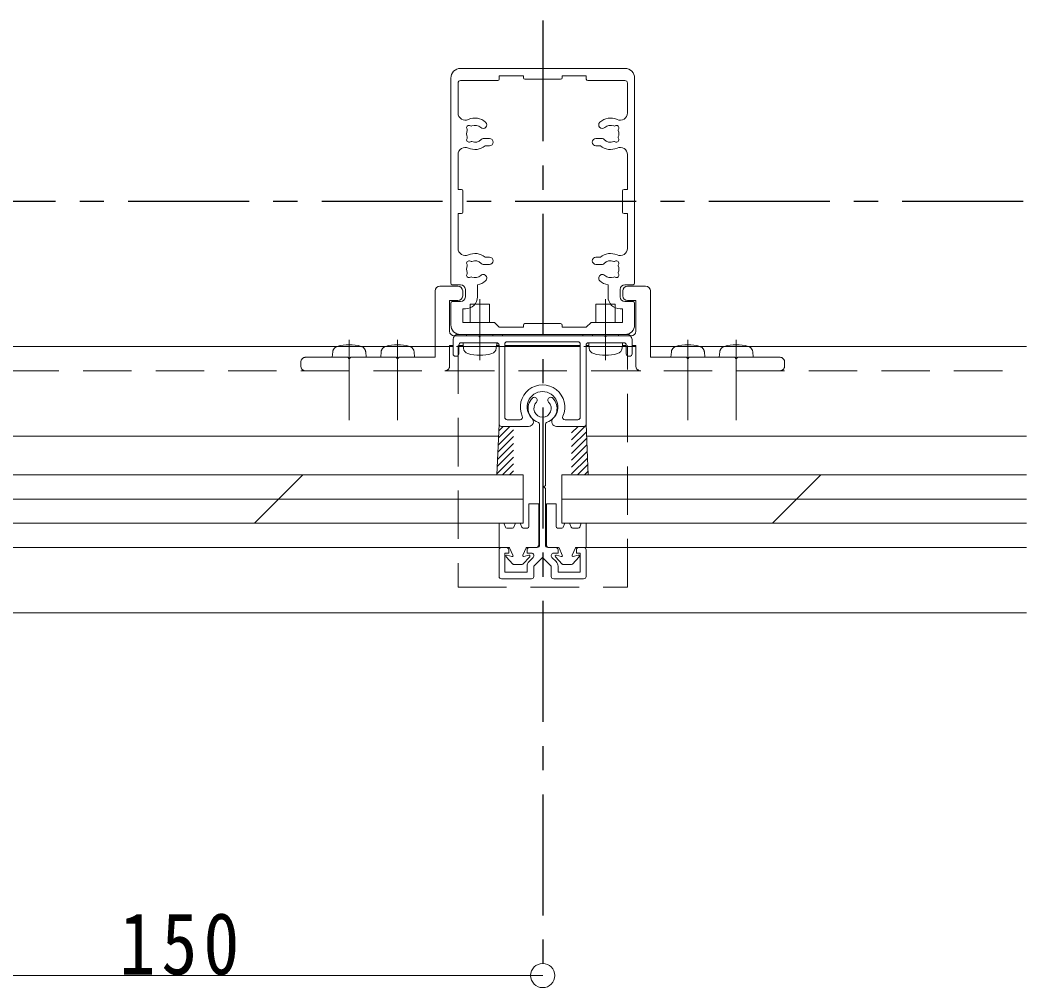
# Model space of a CAD drawing. Units: millimetres at full size, sheet at 1:5; details may follow other scales. Extents: x -1050 to 1050, y -742 to 742.
# Drawn here: x -110 to 100.5, y -257.8 to -57.9 of the extents above; entities that cross this region are included whole.
import ezdxf

# ---------------------------------------------------------------- set-up
doc = ezdxf.new("R2010")
doc.units = ezdxf.units.MM
doc.header["$LTSCALE"] = 5
doc.linetypes.add('CHAIN1', pattern=[8, 5, -1, 1, -1])
doc.linetypes.add('DASHED2', pattern=[3, 2, -1])
doc.layers.add('0-0_通り芯', color=7, linetype='CHAIN1')
for name, color, linetype, lineweight in [('0-3_寸法', 54, 'Continuous', 20), ('0-4_手摺部材', 92, 'Continuous', 20), ('0-7_ガラス', 6, 'Continuous', 20), ('0-8_その他', 11, 'Continuous', 20), ('0-A_支柱', 6, 'Continuous', 20)]:
    doc.layers.add(name, color=color, linetype=linetype, lineweight=lineweight)
doc.styles.add('ＭＳ ゴシック', font='')
doc.styles.get('ＭＳ ゴシック').set_extended_font_data('MS Gothic')

# ---------------------------------------------------------------- blocks, each defined once
blk = doc.blocks.new('dimension_origin')
at = {"color": 0, "linetype": 'Continuous', "lineweight": -2}
blk.add_circle((0, 0), 1.25, dxfattribs=at)

msp = doc.modelspace()

# ---------------------------------------------------------------- linework, layer by layer
at = {"layer": '0-0_通り芯'}
for p, q in [((-1.98, -57.855), (-1.98, -255.293)), ((977.332, -95.293), (-315, -95.293))]:
    msp.add_line(p, q, dxfattribs=at)
at = {"layer": '0-3_寸法'}
msp.add_line((-151.98, -255.293), (-1.98, -255.293), dxfattribs=at)
at = {"layer": '0-4_手摺部材'}
for p, q in [((-5.48, -67.793), (1.52, -67.793)), ((-23.23, -112.793), (-19.53, -112.793)), ((19.27, -112.793), (15.57, -112.793)), ((-24.23, -125.293), (-24.23, -113.793)), ((-18.53, -113.793), (-18.53, -114.793)), ((14.57, -113.793), (14.57, -114.793)), ((20.27, -125.293), (20.27, -113.793)), ((-19.53, -115.793), (-21.23, -115.793)), ((-21.23, -115.793), (-21.23, -122.093)), ((-16.98, -116.493), (-12.98, -116.493)), ((-16.98, -120.293), (-16.98, -116.493)), ((-12.98, -116.493), (-12.98, -120.293)), ((9.02, -116.493), (13.02, -116.493)), ((9.02, -120.293), (9.02, -116.493)), ((13.02, -116.493), (13.02, -120.293)), ((15.57, -115.793), (17.27, -115.793)), ((17.27, -115.793), (17.27, -122.093)), ((-20.521, -123.793), (-20.521, -126.793)), ((-20.23, -123.093), (16.27, -123.093)), ((-17.721, -122.793), (-19.521, -122.793)), ((-17.721, -122.793), (-17.721, -123.093)), ((-17.721, -123.093), (-15.221, -123.093)), ((-15.021, -123.293), (-15.221, -123.093)), ((-15.021, -123.293), (-14.821, -123.093)), ((-14.821, -123.093), (-12.321, -123.093)), ((-12.321, -122.793), (-10.321, -122.793)), ((-12.321, -123.093), (-12.321, -122.793)), ((-10.321, -122.793), (-10.321, -123.093)), ((-10.321, -123.093), (6.279, -123.093)), ((6.279, -122.793), (6.279, -123.093)), ((8.279, -122.793), (6.279, -122.793)), ((8.279, -123.093), (8.279, -122.793)), ((10.779, -123.093), (8.279, -123.093)), ((10.979, -123.293), (10.779, -123.093)), ((10.979, -123.293), (11.179, -123.093)), ((13.679, -123.093), (11.179, -123.093)), ((13.679, -122.793), (13.679, -123.093)), ((13.679, -122.793), (15.479, -122.793)), ((16.479, -123.793), (16.479, -126.793)), ((-20.48, -125.293), (-181.98, -125.293)), ((-21.23, -125.293), (-21.23, -125.093)), ((-21.23, -125.093), (-20.48, -125.093)), ((-19.321, -126.793), (-19.321, -124.993)), ((-19.28, -125.093), (-18.427, -125.093)), ((-18.41, -125.293), (-19.28, -125.293)), ((-18.821, -124.493), (-11.521, -124.493)), ((-11.48, -124.493), (-18.48, -124.493)), ((-10.98, -125.293), (-11.55, -125.293)), ((-11.532, -125.093), (-10.98, -125.093)), ((-11.021, -141.293), (-11.021, -124.993)), ((-9.821, -124.793), (-9.821, -139.893)), ((-9.78, -125.093), (5.82, -125.093)), ((5.82, -125.293), (-9.78, -125.293)), ((-9.78, -125.293), (-2.98, -125.293)), ((-9.321, -124.293), (5.279, -124.293)), ((-0.98, -125.293), (5.82, -125.293)), ((5.779, -124.793), (5.779, -139.893)), ((6.979, -141.293), (6.979, -124.993)), ((7.02, -125.093), (7.573, -125.093)), ((7.59, -125.293), (7.02, -125.293)), ((14.779, -124.493), (7.479, -124.493)), ((14.52, -124.493), (7.52, -124.493)), ((15.32, -125.293), (14.45, -125.293)), ((14.468, -125.093), (15.32, -125.093)), ((15.279, -126.793), (15.279, -124.993)), ((16.52, -125.093), (17.27, -125.093)), ((17.27, -125.293), (16.52, -125.293)), ((17.27, -125.093), (17.27, -125.293)), ((98.02, -125.293), (20.27, -125.293)), ((-20.021, -127.293), (-19.821, -127.293)), ((15.979, -127.293), (15.779, -127.293)), ((-6.668, -140.393), (-9.321, -140.393)), ((2.627, -140.393), (5.279, -140.393)), ((-10.521, -141.793), (-4.891, -141.793)), ((-2.621, -141.398), (-2.621, -166.296)), ((-1.421, -141.398), (-1.421, -153.996)), ((6.479, -141.793), (0.85, -141.793)), ((-11.047, -143.793), (-200.48, -143.793)), ((7.006, -143.793), (98.02, -143.793)), ((-1.721, -154.296), (-1.421, -153.996)), ((-1.721, -154.296), (-1.421, -154.596)), ((-1.421, -154.596), (-1.421, -166.296)), ((-11.021, -166.796), (-223.483, -166.796)), ((-11.021, -167.296), (-11.021, -172.796)), ((-10.521, -166.796), (-9.521, -166.796)), ((-9.821, -167.996), (-9.021, -167.996)), ((-9.021, -167.296), (-9.021, -167.996)), ((-5.221, -167.296), (-5.221, -167.996)), ((-5.221, -167.996), (-4.308, -167.996)), ((-4.721, -166.796), (-3.121, -166.796)), ((0.679, -166.796), (-0.921, -166.796)), ((1.179, -167.996), (0.266, -167.996)), ((1.179, -167.296), (1.179, -167.996)), ((4.979, -167.296), (4.979, -167.996)), ((5.779, -167.996), (4.979, -167.996)), ((6.479, -166.796), (5.479, -166.796)), ((6.979, -166.796), (98.02, -166.796)), ((6.979, -167.296), (6.979, -172.796)), ((-4.811, -169.706), (-3.954, -168.849)), ((-3.821, -170.696), (-2.021, -168.896)), ((-0.221, -170.696), (-2.021, -168.896)), ((0.769, -169.706), (-0.087, -168.849)), ((-5.221, -170.696), (-5.221, -171.896)), ((-3.821, -170.696), (-3.821, -172.796)), ((-0.221, -170.696), (-0.221, -172.796)), ((1.179, -170.696), (1.179, -171.896)), ((-10.521, -173.296), (-4.321, -173.296)), ((6.479, -173.296), (0.279, -173.296)), ((98.02, -180.293), (-236.98, -180.293))]:
    msp.add_line(p, q, dxfattribs=at)
at = {"layer": '0-4_手摺部材', "linetype": 'CHAIN1'}
for p, q in [((-14.98, -115.493), (-14.98, -128.093)), ((11.02, -115.493), (11.02, -128.093)), ((-41.98, -123.893), (-41.98, -140.493)), ((-31.98, -123.893), (-31.98, -140.493)), ((28.02, -123.893), (28.02, -140.493)), ((38.02, -123.893), (38.02, -140.493))]:
    msp.add_line(p, q, dxfattribs=at)
at = {"layer": '0-4_手摺部材', "linetype": 'DASHED2'}
for p, q in [((-24.23, -127.493), (-24.23, -125.293)), ((-21.23, -129.293), (-21.23, -125.293)), ((-9.78, -125.293), (-20.48, -125.293)), ((16.52, -125.293), (5.82, -125.293)), ((17.27, -125.293), (17.27, -129.293)), ((20.27, -127.493), (20.27, -125.293)), ((-50.98, -127.493), (-42.28, -127.493)), ((-45.382, -126.374), (-45.48, -127.493)), ((-41.98, -127.793), (-42.28, -127.493)), ((-41.98, -127.793), (-41.68, -127.493)), ((-41.68, -127.493), (-32.28, -127.493)), ((-38.578, -126.374), (-38.48, -127.493)), ((-35.382, -126.374), (-35.48, -127.493)), ((-31.98, -127.793), (-32.28, -127.493)), ((-31.98, -127.793), (-31.68, -127.493)), ((-31.68, -127.493), (-24.23, -127.493)), ((-28.578, -126.374), (-28.48, -127.493)), ((27.72, -127.493), (20.27, -127.493)), ((24.618, -126.374), (24.52, -127.493)), ((28.02, -127.793), (27.72, -127.493)), ((28.02, -127.793), (28.32, -127.493)), ((37.72, -127.493), (28.32, -127.493)), ((31.422, -126.374), (31.52, -127.493)), ((34.618, -126.374), (34.52, -127.493)), ((38.02, -127.793), (37.72, -127.493)), ((38.02, -127.793), (38.32, -127.493)), ((47.02, -127.493), (38.32, -127.493)), ((41.422, -126.374), (41.52, -127.493)), ((-186.98, -130.293), (98.02, -130.293)), ((-51.98, -129.293), (-51.98, -128.493)), ((48.02, -129.293), (48.02, -128.493))]:
    msp.add_line(p, q, dxfattribs=at)
msp.add_lwpolyline([(-19.48, -125.043), (-19.48, -175.043), (15.52, -175.043), (15.52, -125.043)], dxfattribs=at)
at = {"layer": '0-4_手摺部材'}
for points in [[(-18.382, -125.612), (-18.462, -124.693), (-18.48, -124.493)], [(-11.578, -125.612), (-11.497, -124.693), (-11.48, -124.493)], [(7.618, -125.612), (7.538, -124.693), (7.52, -124.493)], [(14.422, -125.612), (14.503, -124.693), (14.52, -124.493)], [(-9.821, -167.996), (-9.821, -171.896), (-5.221, -171.896)], [(5.779, -167.996), (5.779, -171.896), (1.179, -171.896)]]:
    msp.add_lwpolyline(points, dxfattribs=at)
for centre, radius, start, end in [((-23.23, -113.793), 1, 90, 180), ((-19.53, -113.793), 1, 0, 90), ((15.57, -113.793), 1, 90, 180), ((19.27, -113.793), 1, 0, 90), ((-19.53, -114.793), 1, 270, 360), ((15.57, -114.793), 1, 180, 270), ((-20.23, -122.093), 1, 180, 270), ((-19.521, -123.793), 1, 90, 180), ((15.479, -123.793), 1, 0, 90), ((16.27, -122.093), 1, 270, 360), ((-44.087, -126.487), 1.3, 105.88085, 113.31036), ((-41.98, -133.893), 9, 74.11915, 105.88085), ((-39.873, -126.487), 1.3, 66.68964, 74.11915), ((-34.087, -126.487), 1.3, 105.88085, 113.31036), ((-31.98, -133.893), 9, 74.11915, 105.88085), ((-29.873, -126.487), 1.3, 66.68964, 74.11915), ((-18.821, -124.993), 0.5, 90, 180), ((-17.087, -125.499), 1.3, 185, 254.11915), ((-12.873, -125.499), 1.3, 285.88085, 355), ((-11.521, -124.993), 0.5, 0, 90), ((-9.321, -124.793), 0.5, 90, 180), ((5.279, -124.793), 0.5, 0, 90), ((7.479, -124.993), 0.5, 90, 180), ((8.913, -125.499), 1.3, 185, 254.11915), ((13.127, -125.499), 1.3, 285.88085, 355), ((14.779, -124.993), 0.5, 0, 90), ((25.913, -126.487), 1.3, 105.88085, 113.31036), ((28.02, -133.893), 9, 74.11915, 105.88085), ((30.127, -126.487), 1.3, 66.68964, 74.11915), ((35.913, -126.487), 1.3, 105.88085, 113.31036), ((38.02, -133.893), 9, 74.11915, 105.88085), ((40.127, -126.487), 1.3, 66.68964, 74.11915), ((-20.021, -126.793), 0.5, 180, 270), ((-19.821, -126.793), 0.5, 270, 360), ((-14.98, -118.093), 9, 254.11915, 285.88085), ((11.02, -118.093), 9, 254.11915, 285.88085), ((15.779, -126.793), 0.5, 180, 270), ((15.979, -126.793), 0.5, 270, 360), ((-2.021, -137.793), 4.6, 335.68426, 204.31574), ((-2.021, -137.793), 3.2, 313.47607, 226.52393), ((-2.021, -138.076), 3, 134.47751, 251.6823), ((-3.702, -136.363), 0.6, 314.4775, 134.47751), ((-2.021, -138.076), 1.8, 134.4775, 45.52249), ((-2.021, -138.076), 3, 288.31769, 45.52249), ((-0.339, -136.363), 0.6, 45.52249, 225.52249), ((-9.321, -139.893), 0.5, 180, 270), ((-6.668, -139.893), 0.5, 270, 24.31574), ((-4.891, -140.821), 0.972, 270, 46.52393), ((-3.121, -141.398), 0.5, 0, 71.6823), ((-0.921, -141.398), 0.5, 108.31769, 180), ((0.85, -140.821), 0.972, 133.47607, 270), ((2.627, -139.893), 0.5, 155.68426, 270), ((5.279, -139.893), 0.5, 270, 360), ((-10.521, -141.293), 0.5, 180, 270), ((6.479, -141.293), 0.5, 270, 360), ((-10.521, -167.296), 0.5, 90, 180), ((-9.521, -167.296), 0.5, 0, 90), ((-4.721, -167.296), 0.5, 90, 180), ((-4.308, -168.496), 0.5, 315, 90), ((-3.121, -166.296), 0.5, 270, 360), ((-0.921, -166.296), 0.5, 180, 270), ((0.266, -168.496), 0.5, 90, 225), ((0.679, -167.296), 0.5, 0, 90), ((5.479, -167.296), 0.5, 90, 180), ((6.479, -167.296), 0.5, 0, 90), ((-3.821, -170.696), 1.4, 135, 180), ((-0.221, -170.696), 1.4, 0, 45), ((-10.521, -172.796), 0.5, 180, 270), ((-4.321, -172.796), 0.5, 270, 360), ((0.279, -172.796), 0.5, 180, 270), ((6.479, -172.796), 0.5, 270, 360)]:
    msp.add_arc(centre, radius, start, end, dxfattribs=at)
at = {"layer": '0-4_手摺部材', "linetype": 'DASHED2'}
for centre, radius, start, end in [((-44.087, -126.487), 1.3, 113.31036, 175), ((-39.873, -126.487), 1.3, 5, 66.68964), ((-34.087, -126.487), 1.3, 113.31036, 175), ((-29.873, -126.487), 1.3, 5, 66.68964), ((25.913, -126.487), 1.3, 113.31036, 175), ((30.127, -126.487), 1.3, 5, 66.68964), ((35.913, -126.487), 1.3, 113.31036, 175), ((40.127, -126.487), 1.3, 5, 66.68964), ((-50.98, -128.493), 1, 90, 180), ((47.02, -128.493), 1, 0, 90), ((-50.98, -129.293), 1, 180, 270), ((-22.23, -129.293), 1, 270, 360), ((18.27, -129.293), 1, 180, 270), ((47.02, -129.293), 1, 270, 360)]:
    msp.add_arc(centre, radius, start, end, dxfattribs=at)
at = {"layer": '0-7_ガラス'}
for p, q in [((-6.021, -151.796), (-197.48, -151.796)), ((-61.564, -161.796), (-51.564, -151.796)), ((-6.021, -161.796), (-6.021, -151.796)), ((1.979, -161.796), (1.979, -151.796)), ((1.979, -151.796), (98.02, -151.796)), ((55.523, -151.796), (45.523, -161.796)), ((-6.021, -156.796), (-197.48, -156.796)), ((98.02, -156.796), (1.979, -156.796)), ((-6.021, -161.796), (-197.48, -161.796)), ((98.02, -161.796), (1.979, -161.796))]:
    msp.add_line(p, q, dxfattribs=at)
at = {"layer": '0-8_その他'}
for p, q in [((-11.021, -141.293), (-11.477, -151.796)), ((-11.21, -145.654), (-8.021, -142.465)), ((-11.146, -144.176), (-8.763, -141.793)), ((-11.082, -142.697), (-10.177, -141.793)), ((3.979, -144.55), (6.99, -141.54)), ((3.979, -143.136), (5.323, -141.793)), ((3.979, -145.965), (7.049, -142.895)), ((6.979, -141.293), (7.436, -151.796)), ((-11.274, -147.133), (-8.021, -143.879)), ((3.979, -147.379), (7.108, -144.25)), ((-11.403, -150.09), (-8.021, -146.707)), ((-11.339, -148.611), (-8.021, -145.293)), ((3.979, -148.793), (7.167, -145.605)), ((3.979, -150.207), (7.226, -146.961)), ((-11.467, -151.568), (-8.021, -148.121)), ((3.979, -151.621), (7.285, -148.316)), ((-10.281, -151.796), (-8.021, -149.536)), ((-8.866, -151.796), (-8.021, -150.95)), ((5.219, -151.796), (7.344, -149.671)), ((6.634, -151.796), (7.403, -151.027)), ((-2.821, -157.796), (-4.821, -157.796)), ((-4.821, -157.796), (-4.821, -162.496)), ((-2.821, -157.796), (-2.821, -166.296)), ((-1.221, -157.796), (0.779, -157.796)), ((-1.221, -157.796), (-1.221, -166.296)), ((0.779, -157.796), (0.779, -162.496)), ((-11.021, -161.796), (-11.021, -166.796)), ((-10.021, -161.796), (-11.021, -161.796)), ((-9.696, -162.607), (-10.021, -161.796)), ((-7.621, -161.796), (-7.945, -162.607)), ((-6.621, -161.796), (-7.621, -161.796)), ((-6.296, -162.607), (-6.621, -161.796)), ((2.255, -162.607), (2.579, -161.796)), ((2.579, -161.796), (3.579, -161.796)), ((3.579, -161.796), (3.904, -162.607)), ((5.655, -162.607), (5.979, -161.796)), ((5.979, -161.796), (6.979, -161.796)), ((6.979, -161.796), (6.979, -166.796)), ((-8.224, -162.796), (-9.417, -162.796)), ((-5.121, -162.796), (-6.017, -162.796)), ((1.079, -162.796), (1.976, -162.796)), ((4.183, -162.796), (5.376, -162.796)), ((-9, -166.796), (-11.021, -166.796)), ((-8.817, -166.913), (-8.138, -168.413)), ((-5.424, -166.913), (-6.103, -168.413)), ((-3.321, -166.796), (-5.242, -166.796)), ((-0.721, -166.796), (1.2, -166.796)), ((1.383, -166.913), (2.062, -168.413)), ((4.776, -166.913), (4.097, -168.413)), ((4.958, -166.796), (6.979, -166.796)), ((-8.18, -170.231), (-9.567, -168.731)), ((-9.365, -168.403), (-8.376, -168.688)), ((-8.033, -170.296), (-6.208, -170.296)), ((-6.061, -170.231), (-4.674, -168.731)), ((-4.876, -168.403), (-5.865, -168.688)), ((2.02, -170.231), (0.633, -168.731)), ((0.835, -168.403), (1.824, -168.688)), ((3.992, -170.296), (2.167, -170.296)), ((4.139, -170.231), (5.526, -168.731)), ((5.324, -168.403), (4.335, -168.688))]:
    msp.add_line(p, q, dxfattribs=at)
for centre, radius, start, end in [((-9.417, -162.496), 0.3, 201.80141, 270), ((-8.224, -162.496), 0.3, 270, 338.19859), ((-6.017, -162.496), 0.3, 201.80141, 270), ((-5.121, -162.496), 0.3, 270, 360), ((1.079, -162.496), 0.3, 180, 270), ((1.976, -162.496), 0.3, 270, 338.19859), ((4.183, -162.496), 0.3, 201.80141, 270), ((5.376, -162.496), 0.3, 270, 338.19859), ((-9, -166.996), 0.2, 24.35477, 90), ((-5.242, -166.996), 0.2, 90, 155.64523), ((-3.321, -166.296), 0.5, 270, 360), ((-0.721, -166.296), 0.5, 180, 270), ((1.2, -166.996), 0.2, 24.35477, 90), ((4.958, -166.996), 0.2, 90, 155.64523), ((-9.421, -168.596), 0.2, 73.96257, 222.76769), ((-8.321, -168.496), 0.2, 253.96257, 24.35477), ((-8.033, -170.096), 0.2, 222.76769, 270), ((-6.208, -170.096), 0.2, 270, 317.23231), ((-5.921, -168.496), 0.2, 155.64523, 286.03743), ((-4.821, -168.596), 0.2, 317.23231, 106.03743), ((0.779, -168.596), 0.2, 73.96257, 222.76769), ((1.879, -168.496), 0.2, 253.96257, 24.35477), ((2.167, -170.096), 0.2, 222.76769, 270), ((3.992, -170.096), 0.2, 270, 317.23231), ((4.279, -168.496), 0.2, 155.64523, 286.03743), ((5.379, -168.596), 0.2, 317.23231, 106.03743)]:
    msp.add_arc(centre, radius, start, end, dxfattribs=at)
at = {"layer": '0-A_支柱'}
for p, q in [((15.02, -67.793), (-18.98, -67.793)), ((-5.98, -69.293), (-5.98, -69.743)), ((2.02, -69.293), (2.02, -69.743)), ((2.02, -69.293), (7.02, -69.293)), ((7.02, -69.993), (7.02, -69.293)), ((-20.98, -69.793), (-20.98, -112.193)), ((-19.48, -76.985), (-19.48, -70.793)), ((-11.28, -70.293), (-18.98, -70.293)), ((-5.68, -70.043), (1.72, -70.043)), ((7.32, -70.293), (15.02, -70.293)), ((15.52, -76.985), (15.52, -70.793)), ((17.02, -112.193), (17.02, -69.793)), ((-14.303, -82.293), (-12.98, -82.293)), ((-13.903, -83.793), (-12.98, -83.793)), ((10.343, -82.293), (9.02, -82.293)), ((9.943, -83.793), (9.02, -83.793)), ((-19.48, -92.793), (-19.48, -85.601)), ((15.52, -92.793), (15.52, -85.601)), ((-19.48, -92.793), (-18.78, -92.793)), ((-18.48, -93.093), (-18.48, -97.493)), ((14.52, -93.093), (14.52, -97.493)), ((15.52, -92.793), (14.82, -92.793)), ((-19.48, -97.793), (-18.78, -97.793)), ((-19.48, -104.985), (-19.48, -97.793)), ((15.52, -97.793), (14.82, -97.793)), ((15.52, -104.985), (15.52, -97.793)), ((-13.903, -106.793), (-12.98, -106.793)), ((9.943, -106.793), (9.02, -106.793)), ((-14.303, -108.293), (-12.98, -108.293)), ((10.343, -108.293), (9.02, -108.293)), ((-18.98, -112.493), (-20.68, -112.493)), ((-17.98, -114.993), (-17.98, -113.493)), ((-15.48, -114.993), (-15.48, -112.504)), ((11.52, -114.993), (11.52, -112.504)), ((14.02, -114.993), (14.02, -113.493)), ((15.02, -112.493), (16.72, -112.493)), ((-20.98, -116.293), (-20.98, -120.793)), ((-20.68, -115.993), (-18.98, -115.993)), ((-18.48, -117.493), (-17.98, -117.493)), ((-18.48, -120.293), (-18.48, -117.493)), ((14.52, -117.493), (14.02, -117.493)), ((14.52, -120.293), (14.52, -117.493)), ((16.72, -115.993), (15.02, -115.993)), ((17.02, -120.793), (17.02, -116.293)), ((-18.48, -120.293), (-11.98, -120.293)), ((-10.98, -121.293), (-11.98, -120.293)), ((-10.98, -121.293), (-5.98, -121.293)), ((-5.98, -121.293), (-5.98, -120.843)), ((-5.68, -120.543), (1.72, -120.543)), ((2.02, -121.293), (2.02, -120.843)), ((2.02, -121.293), (7.02, -121.293)), ((7.02, -121.293), (8.02, -120.293)), ((14.52, -120.293), (8.02, -120.293)), ((-18.98, -122.793), (15.02, -122.793))]:
    msp.add_line(p, q, dxfattribs=at)
msp.add_lwpolyline([(-10.98, -69.993), (-10.98, -69.293), (-5.98, -69.293)], dxfattribs=at)
for centre, radius, start, end in [((-18.98, -69.793), 2, 90, 180), ((15.02, -69.793), 2, 0, 90), ((-18.98, -70.793), 0.5, 90, 180), ((-11.28, -69.993), 0.3, 270, 360), ((-5.68, -69.743), 0.3, 180, 270), ((1.72, -69.743), 0.3, 270, 360), ((7.32, -69.993), 0.3, 180, 270), ((15.02, -70.793), 0.5, 0, 90), ((-17.98, -76.985), 1.5, 180, 294.90106), ((14.02, -76.985), 1.5, 245.09894, 360), ((-17.217, -80.055), 0.5, 55.28656, 214.71344), ((-15.98, -81.293), 3.25, 47.4576, 114.90106), ((-16.762, -79.398), 0.3, 235.28656, 292.4201), ((-15.98, -81.293), 1.75, 47.4576, 112.4201), ((-14.29, -79.451), 0.75, 227.4576, 47.4576), ((10.33, -79.451), 0.75, 132.5424, 312.5424), ((12.02, -81.293), 3.25, 65.09894, 132.5424), ((12.02, -81.293), 1.75, 67.5799, 132.5424), ((12.802, -79.398), 0.3, 247.5799, 304.71344), ((13.257, -80.055), 0.5, 325.28656, 124.71344), ((-15.98, -81.293), 1.75, 157.5799, 202.4201), ((-17.875, -80.511), 0.3, 337.5799, 34.71344), ((-17.875, -82.075), 0.3, 325.28656, 22.4201), ((13.915, -80.511), 0.3, 145.28656, 202.4201), ((13.915, -82.075), 0.3, 157.5799, 214.71344), ((12.02, -81.293), 1.75, 337.5799, 22.4201), ((-17.98, -85.601), 1.5, 65.09894, 180), ((-17.217, -82.53), 0.5, 145.28656, 304.71344), ((-15.98, -81.293), 3.25, 245.09894, 309.71514), ((-16.762, -83.188), 0.3, 67.5799, 124.71344), ((-15.98, -81.293), 1.75, 247.5799, 318.18969), ((-14.303, -82.793), 0.5, 90, 138.18969), ((-12.98, -83.043), 0.75, 270, 90), ((9.02, -83.043), 0.75, 90, 270), ((12.02, -81.293), 3.25, 230.28486, 294.90106), ((10.343, -82.793), 0.5, 41.81031, 90), ((12.02, -81.293), 1.75, 221.81031, 292.4201), ((12.802, -83.188), 0.3, 55.28656, 112.4201), ((13.257, -82.53), 0.5, 235.28656, 34.71344), ((14.02, -85.601), 1.5, 0, 114.90106), ((-18.78, -93.093), 0.3, 0, 90), ((14.82, -93.093), 0.3, 90, 180), ((-18.78, -97.493), 0.3, 270, 360), ((14.82, -97.493), 0.3, 180, 270), ((-17.98, -104.985), 1.5, 180, 294.90106), ((14.02, -104.985), 1.5, 245.09894, 360), ((-15.98, -109.293), 3.25, 50.28486, 114.90106), ((-12.98, -107.543), 0.75, 270, 90), ((9.02, -107.543), 0.75, 90, 270), ((12.02, -109.293), 3.25, 65.09894, 129.71514), ((-15.98, -109.293), 1.75, 157.5799, 202.4201), ((-17.217, -108.055), 0.5, 55.28656, 214.71344), ((-17.875, -108.511), 0.3, 337.5799, 34.71344), ((-16.762, -107.398), 0.3, 235.28656, 292.4201), ((-15.98, -109.293), 1.75, 41.81031, 112.4201), ((-14.303, -107.793), 0.5, 221.81031, 270), ((10.343, -107.793), 0.5, 270, 318.18969), ((12.02, -109.293), 1.75, 67.5799, 138.18969), ((12.802, -107.398), 0.3, 247.5799, 304.71344), ((13.257, -108.055), 0.5, 325.28656, 124.71344), ((13.915, -108.511), 0.3, 145.28656, 202.4201), ((12.02, -109.293), 1.75, 337.5799, 22.4201), ((-17.217, -110.53), 0.5, 145.28656, 304.71344), ((-17.875, -110.075), 0.3, 325.28656, 22.4201), ((-16.762, -111.188), 0.3, 67.5799, 124.71344), ((-15.98, -109.293), 1.75, 247.5799, 312.5424), ((-14.29, -111.135), 0.75, 312.5424, 132.5424), ((10.33, -111.135), 0.75, 47.4576, 227.4576), ((12.02, -109.293), 1.75, 227.4576, 292.4201), ((12.802, -111.188), 0.3, 55.28656, 112.4201), ((13.257, -110.53), 0.5, 235.28656, 34.71344), ((13.915, -110.075), 0.3, 157.5799, 214.71344), ((-20.68, -112.193), 0.3, 180, 270), ((-18.98, -113.493), 1, 0, 90), ((-15.98, -109.293), 3.25, 278.84988, 312.5424), ((12.02, -109.293), 3.25, 227.4576, 261.15012), ((15.02, -113.493), 1, 90, 180), ((16.72, -112.193), 0.3, 270, 360), ((-18.98, -114.993), 1, 270, 360), ((-17.98, -114.993), 2.5, 270, 360), ((14.02, -114.993), 2.5, 180, 270), ((15.02, -114.993), 1, 180, 270), ((-20.68, -116.293), 0.3, 90, 180), ((16.72, -116.293), 0.3, 0, 90), ((-18.98, -120.793), 2, 180, 270), ((-5.68, -120.843), 0.3, 90, 180), ((1.72, -120.843), 0.3, 0, 90), ((15.02, -120.793), 2, 270, 360)]:
    msp.add_arc(centre, radius, start, end, dxfattribs=at)

# ---------------------------------------------------------------- block references
at = {"layer": '0-3_寸法', "xscale": 2, "yscale": 2}
msp.add_blockref('dimension_origin', (-1.98, -255.293), dxfattribs=at)

# ---------------------------------------------------------------- texts
at = {"layer": '0-3_寸法', "insert": (-89.48, -255.293), "char_height": 12.83, "attachment_point": 7, "style": 'ＭＳ ゴシック'}
msp.add_mtext('\\T1.17;\\W0.85;150', dxfattribs=at)

doc.saveas('drawing.dxf')
